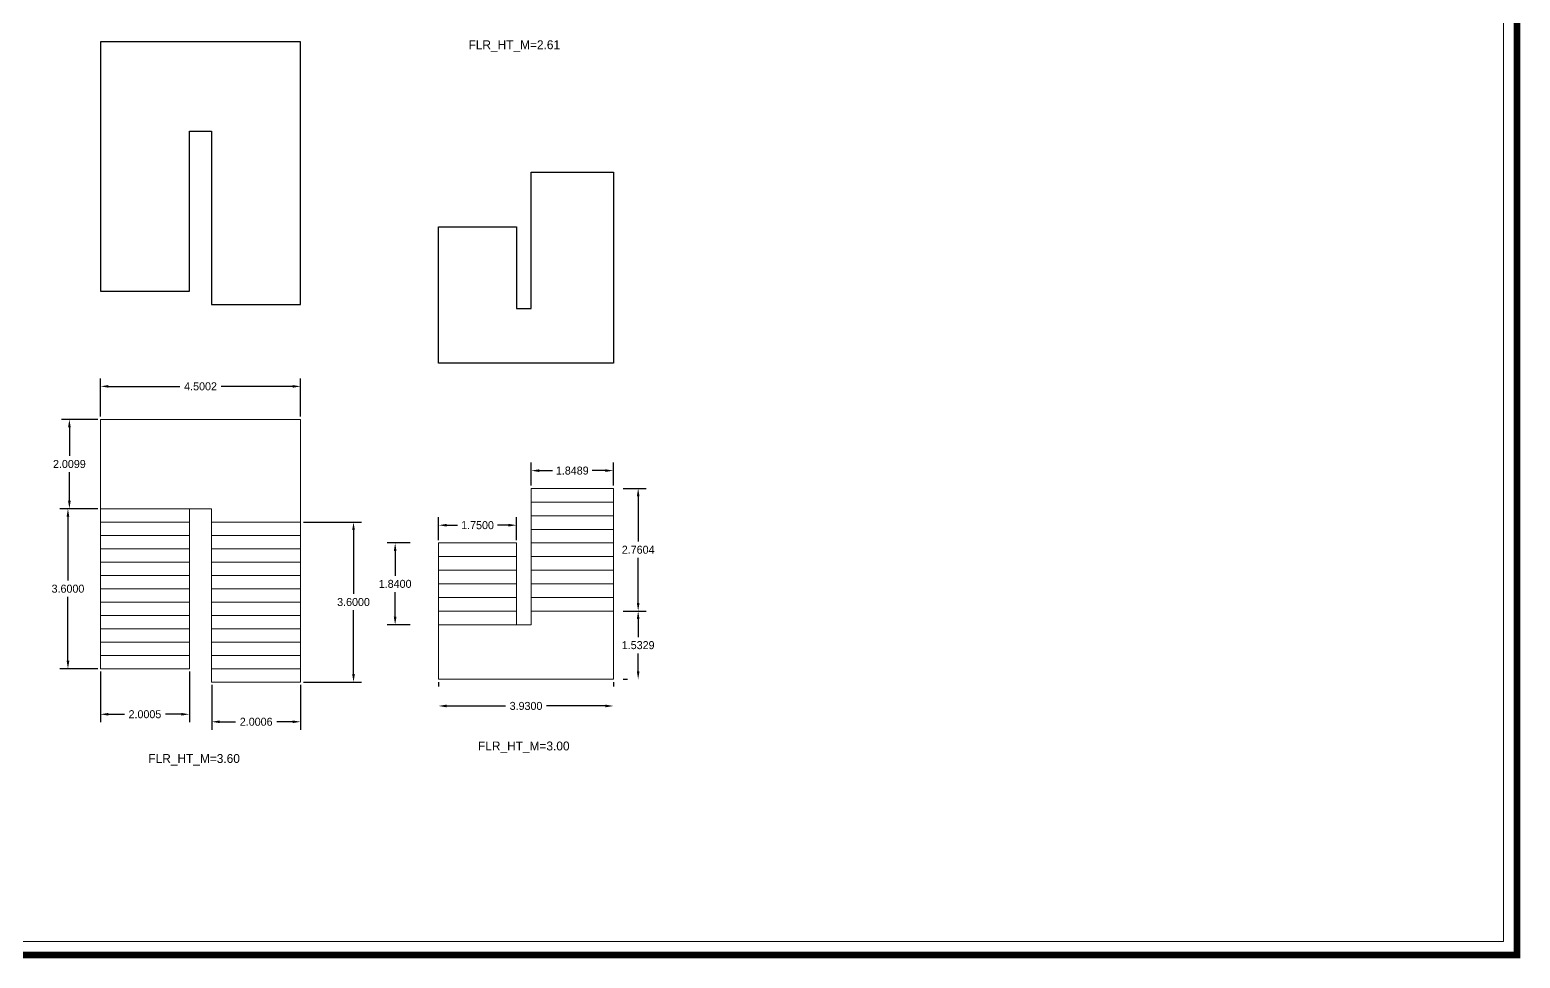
# Model space of a CAD drawing. Header units: metres. Extents: x 6102560 to 6120122, y -6664095 to -6659794.
# Drawn here: x 6102636.23 to 6102669.74, y -6659941.08 to -6659920.2 of the extents above; entities that cross this region are included whole.
import ezdxf

# ---------------------------------------------------------------- set-up
doc = ezdxf.new("R2010")
doc.units = ezdxf.units.M
doc.header["$LTSCALE"] = 500
doc.header["$MEASUREMENT"] = 0
doc.linetypes.add('DOT2', pattern=[0.125, 0, -0.125])
doc.layers.get('0').update_dxf_attribs({"linetype": 'CONTINUOUS'})
doc.layers.get('Defpoints').update_dxf_attribs({"linetype": 'CONTINUOUS'})
for name, color, linetype in [('BLK_1_FLR_-1_STAIR_1', 1, 'CONTINUOUS'), ('BLK_1_FLR_0_STAIR_1', 1, 'CONTINUOUS'), ('BLK_1_FLR_0_STAIR_2', 1, 'CONTINUOUS')]:
    doc.layers.add(name, color=color, linetype=linetype)
for name, color, linetype, lineweight in [('BLK_1_FLR_-1_STAIR_1_FLIGHT_1', 7, 'CONTINUOUS', 0), ('BLK_1_FLR_-1_STAIR_1_FLIGHT_2', 7, 'CONTINUOUS', 0), ('BLK_1_FLR_-1_STAIR_1_LANDING_1', 7, 'CONTINUOUS', 0), ('BLK_1_FLR_0_STAIR_1_LANDING_1', 7, 'CONTINUOUS', 0), ('BLK_1_FLR_0_STAIR_2_FLIGHT_1', 7, 'CONTINUOUS', 0), ('BLK_1_FLR_0_STAIR_2_FLIGHT_2', 7, 'CONTINUOUS', 0), ('BLK_1_FLR_0_STAIR_2_LANDING_1', 7, 'CONTINUOUS', 0)]:
    doc.layers.add(name, color=color, linetype=linetype, lineweight=lineweight)
doc.styles.get("Standard").update_dxf_attribs({"font": 'GOTHIC.TTF'})
doc.dimstyles.get("Standard").update_dxf_attribs({"dimtxt": 0.18, "dimasz": 0.18, "dimexe": 0.18, "dimexo": 0.0625, "dimgap": 0.09, "dimtad": 0, "dimtih": 1, "dimtoh": 1, "dimdec": 4, "dimzin": 0, "dimdsep": 46, "dimtxsty": 'Standard', "dimcen": 0.09, "dimadec": 0, "dimazin": 0, "dimtfac": 1, "dimtdec": 4, "dimtofl": 0, "dimtmove": 0, "dimatfit": 3, "dimfxl": 0, "dimtolj": 1, "dimtzin": 0, "dimarcsym": 0})
doc.dimstyles.new('STANDARD$0', dxfattribs={"dimtxt": 7, "dimasz": 3, "dimexe": 3, "dimexo": 1, "dimgap": 1.5, "dimtad": 1, "dimdec": 1, "dimzin": 1, "dimdsep": 46, "dimlunit": 4, "dimtxsty": 'Standard', "dimblk": 'OBLIQUE', "dimcen": 0.09375, "dimdle": 1, "dimclrd": 8, "dimclre": 8, "dimclrt": 7, "dimadec": 1, "dimazin": 0, "dimtfac": 1, "dimtdec": 1, "dimtix": 1, "dimtmove": 2, "dimatfit": 3, "dimldrblk": 'ARCHTICK', "dimfxl": 0, "dimfrac": 2, "dimtolj": 1, "dimtzin": 0, "dimarcsym": 0})

# ---------------------------------------------------------------- blocks, each defined once
blk = doc.blocks.new('*D207')
at = {"layer": 'BLK_1_FLR_0_STAIR_2_FLIGHT_1', "color": 0, "linetype": 'Continuous', "lineweight": -2}
for p, q in [((6102637.754, -6659930.971), (6102636.905, -6659930.971)), ((6102637.754, -6659934.571), (6102636.905, -6659934.571))]:
    blk.add_line(p, q, dxfattribs=at)
at = {"layer": 'BLK_1_FLR_0_STAIR_2_FLIGHT_1', "color": 0, "lineweight": -2}
for p, q in [((6102637.085, -6659931.151), (6102637.085, -6659932.586)), ((6102637.085, -6659934.391), (6102637.085, -6659932.955))]:
    blk.add_line(p, q, dxfattribs=at)
at = {"layer": 'BLK_1_FLR_0_STAIR_2_FLIGHT_1', "color": 0, "linetype": 'Continuous'}
for points in [[(6102637.055, -6659931.151), (6102637.115, -6659931.151), (6102637.085, -6659930.971)], [(6102637.055, -6659934.391), (6102637.115, -6659934.391), (6102637.085, -6659934.571)]]:
    blk.add_solid(points, dxfattribs=at)
at = {"layer": 'Defpoints', "color": 0, "linetype": 'Continuous'}
for p in [(6102637.085, -6659930.971), (6102637.816, -6659930.971), (6102637.817, -6659934.571)]:
    blk.add_point(p, dxfattribs=at)
at = {"layer": 'BLK_1_FLR_0_STAIR_2_FLIGHT_1', "color": 0, "linetype": 'Continuous', "insert": (6102637.085, -6659932.771), "char_height": 0.18, "attachment_point": 5}
blk.add_mtext('\\A1;3.6000', dxfattribs=at)
blk = doc.blocks.new('*D208')
at = {"layer": 'BLK_1_FLR_0_STAIR_2_LANDING_1', "color": 0, "linetype": 'Continuous', "lineweight": -2}
for p, q in [((6102637.754, -6659928.961), (6102636.937, -6659928.961)), ((6102637.117, -6659929.141), (6102637.117, -6659929.781)), ((6102637.117, -6659930.791), (6102637.117, -6659930.15)), ((6102637.754, -6659930.971), (6102636.937, -6659930.971))]:
    blk.add_line(p, q, dxfattribs=at)
at = {"layer": 'BLK_1_FLR_0_STAIR_2_LANDING_1', "color": 0, "linetype": 'Continuous'}
for points in [[(6102637.087, -6659929.141), (6102637.147, -6659929.141), (6102637.117, -6659928.961)], [(6102637.087, -6659930.791), (6102637.147, -6659930.791), (6102637.117, -6659930.971)]]:
    blk.add_solid(points, dxfattribs=at)
at = {"layer": 'Defpoints', "color": 0, "linetype": 'Continuous'}
for p in [(6102637.117, -6659928.961), (6102637.816, -6659928.961), (6102637.817, -6659930.971)]:
    blk.add_point(p, dxfattribs=at)
at = {"layer": 'BLK_1_FLR_0_STAIR_2_LANDING_1', "color": 0, "linetype": 'Continuous', "insert": (6102637.117, -6659929.966), "char_height": 0.18, "attachment_point": 5}
blk.add_mtext('\\A1;2.0099', dxfattribs=at)
blk = doc.blocks.new('*D209')
at = {"layer": 'BLK_1_FLR_0_STAIR_2_LANDING_1', "color": 0, "linetype": 'Continuous', "lineweight": -2}
for p, q in [((6102637.816, -6659928.898), (6102637.816, -6659928.039)), ((6102642.317, -6659928.898), (6102642.317, -6659928.039))]:
    blk.add_line(p, q, dxfattribs=at)
at = {"layer": 'BLK_1_FLR_0_STAIR_2_LANDING_1', "color": 0, "lineweight": -2}
for p, q in [((6102637.996, -6659928.219), (6102639.602, -6659928.219)), ((6102642.137, -6659928.219), (6102640.531, -6659928.219))]:
    blk.add_line(p, q, dxfattribs=at)
at = {"layer": 'BLK_1_FLR_0_STAIR_2_LANDING_1', "color": 0, "linetype": 'Continuous'}
for points in [[(6102637.996, -6659928.189), (6102637.996, -6659928.249), (6102637.816, -6659928.219)], [(6102642.137, -6659928.189), (6102642.137, -6659928.249), (6102642.317, -6659928.219)]]:
    blk.add_solid(points, dxfattribs=at)
at = {"layer": 'Defpoints', "color": 0, "linetype": 'Continuous'}
for p in [(6102642.317, -6659928.219), (6102637.816, -6659928.961), (6102642.317, -6659928.961)]:
    blk.add_point(p, dxfattribs=at)
at = {"layer": 'BLK_1_FLR_0_STAIR_2_LANDING_1', "color": 0, "linetype": 'Continuous', "insert": (6102640.067, -6659928.219), "char_height": 0.18, "attachment_point": 5}
blk.add_mtext('\\A1;4.5002', dxfattribs=at)
blk = doc.blocks.new('*D210')
at = {"layer": 'BLK_1_FLR_0_STAIR_2_FLIGHT_2', "color": 0, "linetype": 'Continuous', "lineweight": -2}
for p, q in [((6102642.38, -6659931.271), (6102643.687, -6659931.271)), ((6102642.38, -6659934.871), (6102643.687, -6659934.871))]:
    blk.add_line(p, q, dxfattribs=at)
at = {"layer": 'BLK_1_FLR_0_STAIR_2_FLIGHT_2', "color": 0, "lineweight": -2}
for p, q in [((6102643.507, -6659931.451), (6102643.507, -6659932.886)), ((6102643.507, -6659934.691), (6102643.507, -6659933.255))]:
    blk.add_line(p, q, dxfattribs=at)
at = {"layer": 'BLK_1_FLR_0_STAIR_2_FLIGHT_2', "color": 0, "linetype": 'Continuous'}
for points in [[(6102643.477, -6659931.451), (6102643.537, -6659931.451), (6102643.507, -6659931.271)], [(6102643.477, -6659934.691), (6102643.537, -6659934.691), (6102643.507, -6659934.871)]]:
    blk.add_solid(points, dxfattribs=at)
at = {"layer": 'Defpoints', "color": 0, "linetype": 'Continuous'}
for p in [(6102642.318, -6659931.271), (6102643.507, -6659931.271), (6102642.317, -6659934.871)]:
    blk.add_point(p, dxfattribs=at)
at = {"layer": 'BLK_1_FLR_0_STAIR_2_FLIGHT_2', "color": 0, "linetype": 'Continuous', "insert": (6102643.507, -6659933.071), "char_height": 0.18, "attachment_point": 5}
blk.add_mtext('\\A1;3.6000', dxfattribs=at)
blk = doc.blocks.new('*D211')
at = {"layer": 'BLK_1_FLR_0_STAIR_2_FLIGHT_1', "color": 0, "linetype": 'Continuous', "lineweight": -2}
for p, q in [((6102637.816, -6659934.633), (6102637.816, -6659935.775)), ((6102639.817, -6659934.633), (6102639.817, -6659935.775)), ((6102637.996, -6659935.595), (6102638.354, -6659935.595)), ((6102639.637, -6659935.595), (6102639.279, -6659935.595))]:
    blk.add_line(p, q, dxfattribs=at)
at = {"layer": 'BLK_1_FLR_0_STAIR_2_FLIGHT_1', "color": 0, "linetype": 'Continuous'}
for points in [[(6102637.996, -6659935.565), (6102637.996, -6659935.625), (6102637.816, -6659935.595)], [(6102639.637, -6659935.565), (6102639.637, -6659935.625), (6102639.817, -6659935.595)]]:
    blk.add_solid(points, dxfattribs=at)
at = {"layer": 'Defpoints', "color": 0, "linetype": 'Continuous'}
for p in [(6102637.816, -6659934.571), (6102639.817, -6659934.571), (6102639.817, -6659935.595)]:
    blk.add_point(p, dxfattribs=at)
at = {"layer": 'BLK_1_FLR_0_STAIR_2_FLIGHT_1', "color": 0, "linetype": 'Continuous', "insert": (6102638.816, -6659935.595), "char_height": 0.18, "attachment_point": 5}
blk.add_mtext('\\A1;2.0005', dxfattribs=at)
blk = doc.blocks.new('*D212')
at = {"layer": 'BLK_1_FLR_0_STAIR_2_FLIGHT_2', "color": 0, "linetype": 'Continuous', "lineweight": -2}
for p, q in [((6102640.317, -6659934.933), (6102640.317, -6659935.944)), ((6102642.318, -6659934.933), (6102642.318, -6659935.944)), ((6102640.497, -6659935.764), (6102640.855, -6659935.764)), ((6102642.138, -6659935.764), (6102641.78, -6659935.764))]:
    blk.add_line(p, q, dxfattribs=at)
at = {"layer": 'BLK_1_FLR_0_STAIR_2_FLIGHT_2', "color": 0, "linetype": 'Continuous'}
for points in [[(6102640.497, -6659935.734), (6102640.497, -6659935.794), (6102640.317, -6659935.764)], [(6102642.138, -6659935.734), (6102642.138, -6659935.794), (6102642.318, -6659935.764)]]:
    blk.add_solid(points, dxfattribs=at)
at = {"layer": 'Defpoints', "color": 0, "linetype": 'Continuous'}
for p in [(6102640.317, -6659934.871), (6102642.318, -6659934.871), (6102642.318, -6659935.764)]:
    blk.add_point(p, dxfattribs=at)
at = {"layer": 'BLK_1_FLR_0_STAIR_2_FLIGHT_2', "color": 0, "linetype": 'Continuous', "insert": (6102641.318, -6659935.764), "char_height": 0.18, "attachment_point": 5}
blk.add_mtext('\\A1;2.0006', dxfattribs=at)
blk = doc.blocks.new('*D231')
at = {"layer": 'BLK_1_FLR_-1_STAIR_1_FLIGHT_1', "color": 0, "linetype": 'Continuous', "lineweight": -2}
for p, q in [((6102644.78, -6659931.742), (6102644.263, -6659931.742)), ((6102644.443, -6659931.922), (6102644.443, -6659932.477)), ((6102644.443, -6659933.402), (6102644.443, -6659932.846)), ((6102644.78, -6659933.582), (6102644.263, -6659933.582))]:
    blk.add_line(p, q, dxfattribs=at)
at = {"layer": 'BLK_1_FLR_-1_STAIR_1_FLIGHT_1', "color": 0, "linetype": 'Continuous'}
for points in [[(6102644.413, -6659931.922), (6102644.473, -6659931.922), (6102644.443, -6659931.742)], [(6102644.413, -6659933.402), (6102644.473, -6659933.402), (6102644.443, -6659933.582)]]:
    blk.add_solid(points, dxfattribs=at)
at = {"layer": 'Defpoints', "color": 0, "linetype": 'Continuous'}
for p in [(6102644.443, -6659931.742), (6102644.843, -6659931.742), (6102644.843, -6659933.582)]:
    blk.add_point(p, dxfattribs=at)
at = {"layer": 'BLK_1_FLR_-1_STAIR_1_FLIGHT_1', "color": 0, "linetype": 'Continuous', "insert": (6102644.443, -6659932.662), "char_height": 0.18, "attachment_point": 5}
blk.add_mtext('\\A1;1.8400', dxfattribs=at)
blk = doc.blocks.new('*D232')
at = {"layer": 'BLK_1_FLR_-1_STAIR_1_FLIGHT_2', "color": 0, "linetype": 'Continuous', "lineweight": -2}
for p, q in [((6102649.57, -6659930.515), (6102650.088, -6659930.515)), ((6102649.908, -6659930.695), (6102649.908, -6659931.71)), ((6102649.908, -6659933.095), (6102649.908, -6659932.079)), ((6102649.57, -6659933.275), (6102650.088, -6659933.275))]:
    blk.add_line(p, q, dxfattribs=at)
at = {"layer": 'BLK_1_FLR_-1_STAIR_1_FLIGHT_2', "color": 0, "linetype": 'Continuous'}
for points in [[(6102649.878, -6659930.695), (6102649.938, -6659930.695), (6102649.908, -6659930.515)], [(6102649.878, -6659933.095), (6102649.938, -6659933.095), (6102649.908, -6659933.275)]]:
    blk.add_solid(points, dxfattribs=at)
at = {"layer": 'Defpoints', "color": 0, "linetype": 'Continuous'}
for p in [(6102649.508, -6659930.515), (6102649.508, -6659933.275), (6102649.908, -6659933.275)]:
    blk.add_point(p, dxfattribs=at)
at = {"layer": 'BLK_1_FLR_-1_STAIR_1_FLIGHT_2', "color": 0, "linetype": 'Continuous', "insert": (6102649.908, -6659931.895), "char_height": 0.18, "attachment_point": 5}
blk.add_mtext('\\A1;2.7604', dxfattribs=at)
blk = doc.blocks.new('*D233')
at = {"layer": 'BLK_1_FLR_-1_STAIR_1_FLIGHT_1', "color": 0, "linetype": 'Continuous', "lineweight": -2}
for p, q in [((6102645.421, -6659931.679), (6102645.421, -6659931.162)), ((6102645.601, -6659931.342), (6102645.846, -6659931.342)), ((6102646.991, -6659931.342), (6102646.746, -6659931.342)), ((6102647.171, -6659931.679), (6102647.171, -6659931.162))]:
    blk.add_line(p, q, dxfattribs=at)
at = {"layer": 'BLK_1_FLR_-1_STAIR_1_FLIGHT_1', "color": 0, "linetype": 'Continuous'}
for points in [[(6102645.601, -6659931.312), (6102645.601, -6659931.372), (6102645.421, -6659931.342)], [(6102646.991, -6659931.312), (6102646.991, -6659931.372), (6102647.171, -6659931.342)]]:
    blk.add_solid(points, dxfattribs=at)
at = {"layer": 'Defpoints', "color": 0, "linetype": 'Continuous'}
for p in [(6102647.171, -6659931.342), (6102645.421, -6659931.742), (6102647.171, -6659931.742)]:
    blk.add_point(p, dxfattribs=at)
at = {"layer": 'BLK_1_FLR_-1_STAIR_1_FLIGHT_1', "color": 0, "linetype": 'Continuous', "insert": (6102646.296, -6659931.342), "char_height": 0.18, "attachment_point": 5}
blk.add_mtext('\\A1;1.7500', dxfattribs=at)
blk = doc.blocks.new('*D234')
at = {"layer": 'BLK_1_FLR_-1_STAIR_1_FLIGHT_2', "color": 0, "linetype": 'Continuous', "lineweight": -2}
for p, q in [((6102647.502, -6659930.452), (6102647.502, -6659929.934)), ((6102649.351, -6659930.452), (6102649.351, -6659929.934)), ((6102647.682, -6659930.114), (6102647.98, -6659930.114)), ((6102649.171, -6659930.114), (6102648.872, -6659930.114))]:
    blk.add_line(p, q, dxfattribs=at)
at = {"layer": 'BLK_1_FLR_-1_STAIR_1_FLIGHT_2', "color": 0, "linetype": 'Continuous'}
for points in [[(6102647.682, -6659930.084), (6102647.682, -6659930.144), (6102647.502, -6659930.114)], [(6102649.171, -6659930.084), (6102649.171, -6659930.144), (6102649.351, -6659930.114)]]:
    blk.add_solid(points, dxfattribs=at)
at = {"layer": 'Defpoints', "color": 0, "linetype": 'Continuous'}
for p in [(6102649.351, -6659930.114), (6102647.502, -6659930.515), (6102649.351, -6659930.515)]:
    blk.add_point(p, dxfattribs=at)
at = {"layer": 'BLK_1_FLR_-1_STAIR_1_FLIGHT_2', "color": 0, "linetype": 'Continuous', "insert": (6102648.426, -6659930.114), "char_height": 0.18, "attachment_point": 5}
blk.add_mtext('\\A1;1.8489', dxfattribs=at)
blk = doc.blocks.new('*D235')
at = {"layer": 'BLK_1_FLR_-1_STAIR_1_LANDING_1', "color": 0, "linetype": 'DOT2', "lineweight": -2}
for p, q in [((6102645.421, -6659934.87), (6102645.421, -6659935.588)), ((6102649.351, -6659934.87), (6102649.351, -6659935.588))]:
    blk.add_line(p, q, dxfattribs=at)
at = {"layer": 'BLK_1_FLR_-1_STAIR_1_LANDING_1', "color": 0, "lineweight": -2}
for p, q in [((6102645.601, -6659935.408), (6102646.922, -6659935.408)), ((6102649.171, -6659935.408), (6102647.849, -6659935.408))]:
    blk.add_line(p, q, dxfattribs=at)
at = {"layer": 'BLK_1_FLR_-1_STAIR_1_LANDING_1', "color": 0}
for points in [[(6102645.601, -6659935.378), (6102645.601, -6659935.438), (6102645.421, -6659935.408)], [(6102649.171, -6659935.378), (6102649.171, -6659935.438), (6102649.351, -6659935.408)]]:
    blk.add_solid(points, dxfattribs=at)
at = {"layer": 'Defpoints', "color": 0}
for p in [(6102645.421, -6659934.808), (6102649.351, -6659934.808), (6102649.351, -6659935.408)]:
    blk.add_point(p, dxfattribs=at)
at = {"layer": 'BLK_1_FLR_-1_STAIR_1_LANDING_1', "color": 0, "insert": (6102647.386, -6659935.408), "char_height": 0.18, "attachment_point": 5}
blk.add_mtext('\\A1;3.9300', dxfattribs=at)
blk = doc.blocks.new('*D236')
at = {"layer": 'BLK_1_FLR_-1_STAIR_1_LANDING_1', "color": 0, "linetype": 'DOT2', "lineweight": -2}
for p, q in [((6102649.57, -6659933.275), (6102650.088, -6659933.275)), ((6102649.57, -6659934.808), (6102650.088, -6659934.808))]:
    blk.add_line(p, q, dxfattribs=at)
at = {"layer": 'BLK_1_FLR_-1_STAIR_1_LANDING_1', "color": 0, "lineweight": -2}
for p, q in [((6102649.908, -6659933.455), (6102649.908, -6659933.857)), ((6102649.908, -6659934.628), (6102649.908, -6659934.226))]:
    blk.add_line(p, q, dxfattribs=at)
at = {"layer": 'BLK_1_FLR_-1_STAIR_1_LANDING_1', "color": 0}
for points in [[(6102649.878, -6659933.455), (6102649.938, -6659933.455), (6102649.908, -6659933.275)], [(6102649.878, -6659934.628), (6102649.938, -6659934.628), (6102649.908, -6659934.808)]]:
    blk.add_solid(points, dxfattribs=at)
at = {"layer": 'Defpoints', "color": 0}
for p in [(6102649.508, -6659933.275), (6102649.908, -6659933.275), (6102649.508, -6659934.808)]:
    blk.add_point(p, dxfattribs=at)
at = {"layer": 'BLK_1_FLR_-1_STAIR_1_LANDING_1', "color": 0, "insert": (6102649.908, -6659934.041), "char_height": 0.18, "attachment_point": 5}
blk.add_mtext('\\A1;1.5329', dxfattribs=at)

msp = doc.modelspace()

# ---------------------------------------------------------------- linework, layer by layer
at = {"lineweight": 35, "ltscale": 10, "const_width": 0.15}
msp.add_lwpolyline([(6102559.69836, -6659859.41635), (6102669.66827, -6659859.41635), (6102669.66827, -6659941.00679), (6102559.69836, -6659941.00679)], close=True, dxfattribs=at)
at = {"lineweight": 0, "ltscale": 10}
msp.add_lwpolyline([(6102559.99836, -6659859.71635), (6102669.36827, -6659859.71635), (6102669.36827, -6659940.70679), (6102559.99836, -6659940.70679)], close=True, dxfattribs=at)
at = {"layer": 'BLK_1_FLR_-1_STAIR_1', "linetype": 'Continuous'}
msp.add_lwpolyline([(6102645.42066, -6659924.62972), (6102647.16955, -6659924.6295), (6102647.16955, -6659926.4695), (6102647.50177, -6659926.4695), (6102647.50177, -6659923.40283), (6102649.35066, -6659923.40211), (6102649.35066, -6659927.69573), (6102645.42066, -6659927.69595)], close=True, dxfattribs=at)
at = {"layer": 'BLK_1_FLR_-1_STAIR_1_FLIGHT_1', "linetype": 'Continuous'}
for p, q in [((6102647.16955, -6659932.04833), (6102645.42066, -6659932.04833)), ((6102647.16955, -6659931.74167), (6102646.07066, -6659931.74167)), ((6102647.16955, -6659932.355), (6102645.42066, -6659932.355)), ((6102647.16955, -6659932.66167), (6102645.42066, -6659932.66167)), ((6102647.16955, -6659932.96833), (6102645.42066, -6659932.96833)), ((6102647.16955, -6659933.275), (6102645.42066, -6659933.275)), ((6102647.16955, -6659933.58167), (6102646.07066, -6659933.58167))]:
    msp.add_line(p, q, dxfattribs=at)
msp.add_lwpolyline([(6102645.42066, -6659931.74167), (6102647.17066, -6659931.74167), (6102647.17066, -6659933.58167), (6102645.42066, -6659933.58167)], close=True, dxfattribs=at)
at = {"layer": 'BLK_1_FLR_-1_STAIR_1_FLIGHT_2', "linetype": 'Continuous'}
for p, q in [((6102647.50177, -6659930.515), (6102648.60066, -6659930.515)), ((6102647.50177, -6659930.82167), (6102649.35066, -6659930.82167)), ((6102647.50177, -6659931.12833), (6102649.35066, -6659931.12833)), ((6102647.50177, -6659931.435), (6102649.35066, -6659931.435)), ((6102647.50177, -6659931.74167), (6102649.35066, -6659931.74167)), ((6102647.50177, -6659932.04833), (6102649.35066, -6659932.04833)), ((6102647.50177, -6659932.355), (6102649.35066, -6659932.355)), ((6102647.50177, -6659932.66167), (6102649.35066, -6659932.66167)), ((6102647.50177, -6659932.96833), (6102649.35066, -6659932.96833)), ((6102647.50177, -6659933.275), (6102648.60066, -6659933.275))]:
    msp.add_line(p, q, dxfattribs=at)
msp.add_lwpolyline([(6102647.50177, -6659933.275), (6102649.35066, -6659933.275), (6102649.35066, -6659930.51464), (6102647.50177, -6659930.51464)], close=True, dxfattribs=at)
at = {"layer": 'BLK_1_FLR_-1_STAIR_1_LANDING_1'}
msp.add_lwpolyline([(6102645.42066, -6659934.8079), (6102645.42066, -6659933.58167), (6102647.50177, -6659933.58167), (6102647.50177, -6659933.275), (6102649.35066, -6659933.275), (6102649.35066, -6659934.8079)], close=True, dxfattribs=at)
at = {"layer": 'BLK_1_FLR_0_STAIR_1_LANDING_1', "linetype": 'Continuous'}
msp.add_line((6102639.81733, -6659930.97085), (6102637.81695, -6659930.9708), dxfattribs=at)
at = {"layer": 'BLK_1_FLR_0_STAIR_2', "linetype": 'Continuous'}
msp.add_lwpolyline([(6102637.81623, -6659926.07499), (6102639.81661, -6659926.07503), (6102639.8167, -6659922.47503), (6102640.31659, -6659922.47503), (6102640.31658, -6659926.37505), (6102642.3172, -6659926.37508), (6102642.31661, -6659920.46504), (6102637.81623, -6659920.46505)], close=True, dxfattribs=at)
at = {"layer": 'BLK_1_FLR_0_STAIR_2_FLIGHT_1', "linetype": 'Continuous'}
for p, q in [((6102639.81732, -6659931.27085), (6102637.81694, -6659931.2708)), ((6102639.81731, -6659931.57085), (6102637.81693, -6659931.5708)), ((6102639.8173, -6659931.87085), (6102637.81692, -6659931.8708)), ((6102639.8173, -6659932.17085), (6102637.81692, -6659932.1708)), ((6102639.81729, -6659932.47085), (6102637.81691, -6659932.4708)), ((6102639.81728, -6659932.77085), (6102637.8169, -6659932.7708)), ((6102639.81726, -6659933.37085), (6102637.81688, -6659933.3708)), ((6102639.81727, -6659933.07085), (6102637.81689, -6659933.0708)), ((6102639.81725, -6659933.67085), (6102637.81687, -6659933.6708)), ((6102639.81725, -6659933.97085), (6102637.81687, -6659933.9708)), ((6102639.81724, -6659934.27085), (6102637.81686, -6659934.2708)), ((6102639.81723, -6659934.57085), (6102637.81685, -6659934.5708))]:
    msp.add_line(p, q, dxfattribs=at)
msp.add_lwpolyline([(6102637.81623, -6659934.5708), (6102639.8167, -6659934.5708), (6102639.8167, -6659930.97085), (6102637.81623, -6659930.97085)], close=True, dxfattribs=at)
at = {"layer": 'BLK_1_FLR_0_STAIR_2_FLIGHT_2', "linetype": 'Continuous'}
for p, q in [((6102640.31722, -6659931.27086), (6102642.31784, -6659931.2709)), ((6102640.31722, -6659931.57086), (6102642.31784, -6659931.5709)), ((6102640.31722, -6659931.87086), (6102642.31784, -6659931.8709)), ((6102640.31722, -6659932.17086), (6102642.31784, -6659932.1709)), ((6102640.31722, -6659932.47086), (6102642.31784, -6659932.4709)), ((6102640.31722, -6659932.77086), (6102642.31784, -6659932.7709)), ((6102640.31722, -6659933.07086), (6102642.31784, -6659933.0709)), ((6102640.31722, -6659933.37086), (6102642.31784, -6659933.3709)), ((6102640.31722, -6659933.67086), (6102642.31784, -6659933.6709)), ((6102640.3172, -6659933.97086), (6102642.31782, -6659933.9709)), ((6102640.3172, -6659934.27086), (6102642.31782, -6659934.2709)), ((6102640.3172, -6659934.57086), (6102642.31782, -6659934.5709)), ((6102640.3172, -6659934.87086), (6102642.31782, -6659934.8709))]:
    msp.add_line(p, q, dxfattribs=at)
msp.add_lwpolyline([(6102640.31658, -6659934.87086), (6102642.31721, -6659934.87086), (6102642.31721, -6659931.2709), (6102640.31658, -6659931.2709)], close=True, dxfattribs=at)
at = {"layer": 'BLK_1_FLR_0_STAIR_2_LANDING_1', "linetype": 'Continuous'}
msp.add_lwpolyline([(6102637.81623, -6659930.97085), (6102637.81641, -6659928.96086), (6102642.31661, -6659928.96085), (6102642.31721, -6659931.2709), (6102640.31659, -6659931.27086), (6102640.31659, -6659930.97085)], close=True, dxfattribs=at)

# ---------------------------------------------------------------- texts
at = {"layer": 'BLK_1_FLR_-1_STAIR_1', "linetype": 'Continuous', "insert": (6102647.33566, -6659936.2079), "char_height": 0.2, "width": 2.4, "attachment_point": 2}
msp.add_mtext('FLR_HT_M=3.00', dxfattribs=at)
at = {"layer": 'BLK_1_FLR_0_STAIR_1', "linetype": 'Continuous', "insert": (6102647.12265, -6659920.4347), "char_height": 0.2, "width": 2.4, "attachment_point": 2}
msp.add_mtext('FLR_HT_M=2.61', dxfattribs=at)
at = {"layer": 'BLK_1_FLR_0_STAIR_2', "linetype": 'Continuous', "insert": (6102639.9224, -6659936.48979), "char_height": 0.2, "width": 2.4, "attachment_point": 2}
msp.add_mtext('FLR_HT_M=3.60', dxfattribs=at)

# ---------------------------------------------------------------- dimensions: what is measured, and where the dimension line sits
at = {"layer": 'BLK_1_FLR_-1_STAIR_1_FLIGHT_1', "color": 2, "linetype": 'Continuous'}
dim = msp.add_linear_dim(base=(6102647.17066, -6659931.34167), p1=(6102645.42066, -6659931.74167), p2=(6102647.17066, -6659931.74167), dimstyle='Standard', override={"dimscale": 1}, dxfattribs=at)
dim.commit()
dim.dimension.update_dxf_attribs({"geometry": '*D233', "text_midpoint": (6102646.29566, -6659931.34167)})
at = {"layer": 'BLK_1_FLR_-1_STAIR_1_FLIGHT_1', "color": 1, "linetype": 'Continuous'}
dim = msp.add_linear_dim(base=(6102644.44253, -6659931.74167), p1=(6102644.84253, -6659933.58167), p2=(6102644.84253, -6659931.74167), angle=90, dimstyle='Standard', override={"dimscale": 1}, dxfattribs=at)
dim.commit()
dim.dimension.update_dxf_attribs({"geometry": '*D231', "text_midpoint": (6102644.44253, -6659932.66167)})
at = {"layer": 'BLK_1_FLR_-1_STAIR_1_FLIGHT_2', "color": 2, "linetype": 'Continuous'}
dim = msp.add_linear_dim(base=(6102649.35066, -6659930.11427), p1=(6102647.50177, -6659930.515), p2=(6102649.35066, -6659930.51464), dimstyle='Standard', override={"dimscale": 1}, dxfattribs=at)
dim.commit()
dim.dimension.update_dxf_attribs({"geometry": '*D234', "text_midpoint": (6102648.42622, -6659930.11427)})
at = {"layer": 'BLK_1_FLR_-1_STAIR_1_FLIGHT_2', "color": 1, "linetype": 'Continuous'}
dim = msp.add_linear_dim(base=(6102649.90781, -6659933.275), p1=(6102649.50781, -6659930.51464), p2=(6102649.50781, -6659933.275), angle=90, dimstyle='Standard', override={"dimscale": 1}, dxfattribs=at)
dim.commit()
dim.dimension.update_dxf_attribs({"geometry": '*D232', "text_midpoint": (6102649.90781, -6659931.89482)})
at = {"layer": 'BLK_1_FLR_-1_STAIR_1_LANDING_1', "color": 2}
dim = msp.add_linear_dim(base=(6102649.90781, -6659933.275), p1=(6102649.50781, -6659934.8079), p2=(6102649.50781, -6659933.275), angle=90, dimstyle='Standard', override={"dimscale": 1, "dimtmove": 1, "dimfxl": 5}, dxfattribs=at)
dim.commit()
dim.dimension.update_dxf_attribs({"geometry": '*D236', "text_midpoint": (6102649.90781, -6659934.04145)})
at = {"layer": 'BLK_1_FLR_-1_STAIR_1_LANDING_1', "color": 1}
dim = msp.add_linear_dim(base=(6102649.35066, -6659935.4079), p1=(6102645.42066, -6659934.8079), p2=(6102649.35066, -6659934.8079), dimstyle='Standard', override={"dimscale": 1, "dimtmove": 1, "dimfxl": 5}, dxfattribs=at)
dim.commit()
dim.dimension.update_dxf_attribs({"geometry": '*D235', "text_midpoint": (6102647.38566, -6659935.4079)})
at = {"layer": 'BLK_1_FLR_0_STAIR_2_FLIGHT_1', "color": 1, "linetype": 'Continuous'}
dim = msp.add_linear_dim(base=(6102637.085431, -6659930.970846), p1=(6102637.816852, -6659934.570805), p2=(6102637.816226, -6659930.970846), angle=90, dimstyle='STANDARD$0', override={"dimtxt": 0.18, "dimasz": 0.18, "dimexe": 0.18, "dimexo": 0.0625, "dimgap": 0.09, "dimtad": 0, "dimtih": 1, "dimtoh": 1, "dimdec": 4, "dimzin": 0, "dimlunit": 2, "dimpost": '', "dimcen": 0.09, "dimdle": 0, "dimclrd": 0, "dimclre": 0, "dimclrt": 0, "dimadec": 0, "dimtdec": 4, "dimtix": 0, "dimtofl": 0, "dimtmove": 1, "dimfxl": 5, "dimfrac": 0}, dxfattribs=at)
dim.commit()
dim.dimension.update_dxf_attribs({"geometry": '*D207', "text_midpoint": (6102637.085431, -6659932.770825)})
at = {"layer": 'BLK_1_FLR_0_STAIR_2_FLIGHT_1', "color": 2, "linetype": 'Continuous'}
dim = msp.add_linear_dim(base=(6102639.8167, -6659935.5948), p1=(6102637.81623, -6659934.5708), p2=(6102639.8167, -6659934.5708), dimstyle='STANDARD$0', override={"dimtxt": 0.18, "dimasz": 0.18, "dimexe": 0.18, "dimexo": 0.0625, "dimgap": 0.09, "dimtad": 0, "dimtih": 1, "dimtoh": 1, "dimdec": 4, "dimzin": 0, "dimlunit": 2, "dimpost": '', "dimcen": 0.09, "dimdle": 0, "dimclrd": 0, "dimclre": 0, "dimclrt": 0, "dimadec": 0, "dimtdec": 4, "dimtix": 0, "dimtofl": 0, "dimtmove": 0, "dimfrac": 0}, dxfattribs=at)
dim.commit()
dim.dimension.update_dxf_attribs({"geometry": '*D211', "text_midpoint": (6102638.81647, -6659935.5948)})
at = {"layer": 'BLK_1_FLR_0_STAIR_2_FLIGHT_2', "color": 1, "linetype": 'Continuous'}
dim = msp.add_linear_dim(base=(6102643.50703, -6659931.2709), p1=(6102642.31721, -6659934.87086), p2=(6102642.31784, -6659931.2709), angle=90, dimstyle='STANDARD$0', override={"dimtxt": 0.18, "dimasz": 0.18, "dimexe": 0.18, "dimexo": 0.0625, "dimgap": 0.09, "dimtad": 0, "dimtih": 1, "dimtoh": 1, "dimdec": 4, "dimzin": 0, "dimlunit": 2, "dimpost": '', "dimcen": 0.09, "dimdle": 0, "dimclrd": 0, "dimclre": 0, "dimclrt": 0, "dimadec": 0, "dimtdec": 4, "dimtix": 0, "dimtofl": 0, "dimtmove": 1, "dimfxl": 5, "dimfrac": 0}, dxfattribs=at)
dim.commit()
dim.dimension.update_dxf_attribs({"geometry": '*D210', "text_midpoint": (6102643.50703, -6659933.07088)})
at = {"layer": 'BLK_1_FLR_0_STAIR_2_FLIGHT_2', "color": 2, "linetype": 'Continuous'}
dim = msp.add_linear_dim(base=(6102642.31782, -6659935.76434), p1=(6102640.3172, -6659934.87086), p2=(6102642.31782, -6659934.8709), dimstyle='STANDARD$0', override={"dimtxt": 0.18, "dimasz": 0.18, "dimexe": 0.18, "dimexo": 0.0625, "dimgap": 0.09, "dimtad": 0, "dimtih": 1, "dimtoh": 1, "dimdec": 4, "dimzin": 0, "dimlunit": 2, "dimpost": '', "dimcen": 0.09, "dimdle": 0, "dimclrd": 0, "dimclre": 0, "dimclrt": 0, "dimadec": 0, "dimtdec": 4, "dimtix": 0, "dimtofl": 0, "dimtmove": 0, "dimfrac": 0}, dxfattribs=at)
dim.commit()
dim.dimension.update_dxf_attribs({"geometry": '*D212', "text_midpoint": (6102641.31751, -6659935.76434)})
at = {"layer": 'BLK_1_FLR_0_STAIR_2_LANDING_1', "color": 1, "linetype": 'Continuous'}
dim = msp.add_linear_dim(base=(6102642.31661, -6659928.21911), p1=(6102637.81641, -6659928.96086), p2=(6102642.31661, -6659928.96085), dimstyle='STANDARD$0', override={"dimtxt": 0.18, "dimasz": 0.18, "dimexe": 0.18, "dimexo": 0.0625, "dimgap": 0.09, "dimtad": 0, "dimtih": 1, "dimtoh": 1, "dimdec": 4, "dimzin": 0, "dimlunit": 2, "dimpost": '', "dimcen": 0.09, "dimdle": 0, "dimclrd": 0, "dimclre": 0, "dimclrt": 0, "dimadec": 0, "dimtdec": 4, "dimtix": 0, "dimtofl": 0, "dimtmove": 1, "dimfxl": 5, "dimfrac": 0}, dxfattribs=at)
dim.commit()
dim.dimension.update_dxf_attribs({"geometry": '*D209', "text_midpoint": (6102640.06651, -6659928.21911)})
at = {"layer": 'BLK_1_FLR_0_STAIR_2_LANDING_1', "color": 2, "linetype": 'Continuous'}
dim = msp.add_linear_dim(base=(6102637.11724, -6659928.96086), p1=(6102637.81695, -6659930.9708), p2=(6102637.81641, -6659928.96086), angle=90, dimstyle='STANDARD$0', override={"dimtxt": 0.18, "dimasz": 0.18, "dimexe": 0.18, "dimexo": 0.0625, "dimgap": 0.09, "dimtad": 0, "dimtih": 1, "dimtoh": 1, "dimdec": 4, "dimzin": 0, "dimlunit": 2, "dimpost": '', "dimcen": 0.09, "dimdle": 0, "dimclrd": 0, "dimclre": 0, "dimclrt": 0, "dimadec": 0, "dimtdec": 4, "dimtix": 0, "dimtofl": 0, "dimtmove": 0, "dimfrac": 0}, dxfattribs=at)
dim.commit()
dim.dimension.update_dxf_attribs({"geometry": '*D208', "text_midpoint": (6102637.11724, -6659929.96583)})

doc.saveas('drawing.dxf')
